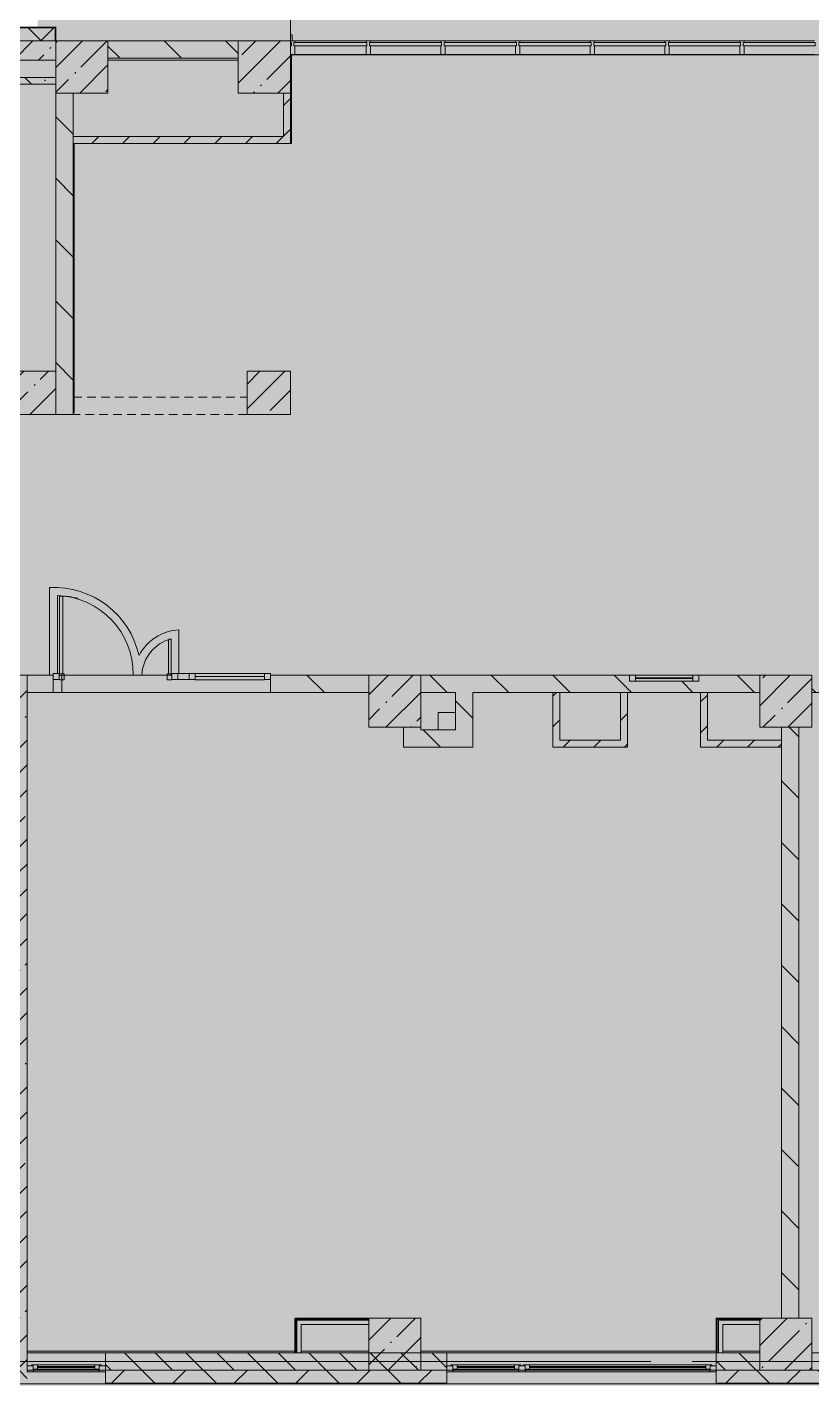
# Model space of a CAD drawing. Header units: millimetres. Extents: x -3238 to 193830, y -8553 to 29000.
# Drawn here: x 62687 to 71717, y -280 to 15358 of the extents above; entities that cross this region are included whole.
import ezdxf

# ---------------------------------------------------------------- set-up
doc = ezdxf.new("R2010")
doc.units = ezdxf.units.MM
doc.linetypes.add('200_ШТРИХ__ш1_п0_6_', pattern=[160, 100, -60])
doc.linetypes.add('Осевая', pattern=[3175, 635, -476.25, 1587.5, -476.25])
doc.layers.add('A-DETL-GENF-5', color=7, linetype='Continuous', lineweight=9, true_color=0xc0c0c0, transparency=0.4)
for name, color, linetype, lineweight, true_color in [('A-DETL-GENF-8', 7, 'Continuous', 5, 0xb7b7b7), ('A-DOOR-3', 7, 'Continuous', 5, 0xe2e2e2), ('A-DOOR-4', 7, 'Continuous', 5, 0xb7b7b7), ('A-FLOR-2', 7, 'Continuous', 5, 0xb7b7b7), ('A-GLAZ-3', 7, 'Continuous', 5, 0x737373), ('A-GLAZ-CURT-2', 7, 'Continuous', 5, 0x737373), ('A-GLAZ-CWMG-2', 7, 'Continuous', 5, 0x737373), ('A-WALL-4', 7, 'Continuous', 9, 0x737373), ('A-WALL-5', 7, 'Continuous', 5, 0x737373), ('I-WALL-5', 7, 'Continuous', 9, 0xe7e7e7), ('I-WALL-7', 7, 'Continuous', 5, 0x737373), ('I-WALL-8', 7, 'Continuous', 5, 0x787878), ('S-COLS-2', 7, 'Continuous', 5, 0x737373)]:
    doc.layers.add(name, color=color, linetype=linetype, lineweight=lineweight, true_color=true_color)
for name, color, linetype, lineweight in [('A-DETL-MBND-1', 7, '200_ШТРИХ__ш1_п0_6_', 9), ('A-GLAZ-CURT-3', 7, 'Continuous', 5), ('A-WALL-3', 7, 'Continuous', 5), ('I-WALL-6', 7, 'Continuous', 5), ('S-COLS-3', 7, 'Continuous', 5), ('Оси', 7, 'Continuous', 9), ('Оси-2', 7, 'Осевая', 9)]:
    doc.layers.add(name, color=color, linetype=linetype, lineweight=lineweight)
pattern_1 = [(135, (58957.15, 0), (-353.553, -353.553), [])]
pattern_2 = [(45, (58957.15, 0), (-353.5534, 353.5534), []), (135, (58957.15, 0), (-353.5534, -353.5534), [])]
pattern_3 = [(45, (58957.15, 0), (-285.123, 285.123), []), (45, (59242.27, 0), (-285.123, 285.123), [504.031, -100.806, 16.764, -84.042])]
pattern_4 = [(45, (58957.15, 0), (-176.7767, 176.7767), [])]
pattern_5 = [(45, (58957.15, 0), (-530.33, 530.33), []), (135, (58957.15, 0), (-530.33, -530.33), [])]

# ---------------------------------------------------------------- blocks, each defined once
blk = doc.blocks.new('120_Окно_СКБ_2Ст - 120_Окно_СКБ_2Ст 3100х2500 _мал_створка слева_ 2-22446355-2_3_1_птичка')
at = {"layer": 'A-GLAZ-3'}
for p, q in [((-1550, -127), (-1550, -57)), ((-1550, -57), (-1480, -57)), ((1550, -57), (-1550, -57)), ((-1480, -127), (-1550, -127)), ((-1550, -127), (-1500, -127)), ((-1480, -127), (-1500, -127)), ((-1500, -127), (-1500, -137)), ((-1500, -137), (670, -137)), ((670, -137), (-1500, -137)), ((-1480, -57), (-1480, -127)), ((650, -87), (-1480, -87)), ((-1480, -87), (-1480, -127)), ((-1430, -137), (-1430, -87)), ((-1430, -107), (600, -107)), ((600, -117), (-1430, -117)), ((600, -137), (600, -87)), ((650, -127), (650, -57)), ((650, -57), (720, -57)), ((650, -127), (650, -87)), ((720, -127), (650, -127)), ((670, -127), (650, -127)), ((670, -127), (700, -127)), ((670, -137), (670, -127)), ((720, -127), (700, -127)), ((700, -127), (700, -137)), ((700, -137), (1500, -137)), ((1500, -137), (700, -137)), ((720, -57), (720, -127)), ((1480, -87), (720, -87)), ((720, -87), (720, -127)), ((770, -137), (770, -87)), ((770, -107), (1430, -107)), ((1430, -117), (770, -117)), ((1430, -137), (1430, -87)), ((1480, -127), (1480, -57)), ((1480, -57), (1550, -57)), ((1480, -127), (1480, -87)), ((1550, -127), (1480, -127)), ((1500, -127), (1480, -127)), ((1500, -127), (1550, -127)), ((1500, -137), (1500, -127)), ((1550, -57), (1550, -127))]:
    blk.add_line(p, q, dxfattribs=at)
blk = doc.blocks.new('120_Окно_СКБ_1Ст - 120_Окно_СКБ_1Ст 900х2500_h_-V168-2_3_1_птичка')
at = {"layer": 'A-GLAZ-3'}
for p, q in [((-450, -127), (-450, -57)), ((-450, -57), (-380, -57)), ((450, -57), (-450, -57)), ((-380, -127), (-450, -127)), ((-450, -127), (-400, -127)), ((-380, -127), (-400, -127)), ((-400, -127), (-400, -137)), ((-400, -137), (400, -137)), ((400, -137), (-400, -137)), ((-380, -57), (-380, -127)), ((380, -87), (-380, -87)), ((-380, -87), (-380, -127)), ((-330, -137), (-330, -87)), ((-330, -107), (330, -107)), ((330, -117), (-330, -117)), ((330, -137), (330, -87)), ((380, -127), (380, -57)), ((380, -57), (450, -57)), ((380, -127), (380, -87)), ((450, -127), (380, -127)), ((400, -127), (380, -127)), ((400, -127), (450, -127)), ((400, -137), (400, -127)), ((450, -57), (450, -127))]:
    blk.add_line(p, q, dxfattribs=at)
blk = doc.blocks.new('BSC_Колонна _Прямоугольная - 600х600-V234-2_3_1_птичка')
at = {"layer": 'S-COLS-3'}
h = blk.add_hatch(dxfattribs=at)
h.set_pattern_fill('FP_237', color=256, style=0, pattern_type=2)
h.set_pattern_definition([(45, (-7960, -7600), (-285.123, 285.123), []), (45, (-7674.88, -7600), (-285.123, 285.123), [504.031, -100.806, 16.764, -84.042])])
h.paths.add_polyline_path([(-300, -300), (300, -300), (300, 300), (-300, 300), (-300, -182)])
at = {"layer": 'S-COLS-2'}
for p, q in [((300, 300), (-300, 300)), ((-300, 300), (-300, -300)), ((300, -300), (300, 300)), ((-300, -300), (300, -300))]:
    blk.add_line(p, q, dxfattribs=at)
blk = doc.blocks.new('BSC_Колонна _Прямоугольная - 500х500-22206884-2_3_1_птичка')
at = {"layer": 'S-COLS-3'}
h = blk.add_hatch(dxfattribs=at)
h.set_pattern_fill('FP_238', color=256, style=0, pattern_type=2)
h.set_pattern_definition([(45, (-6510, -11150), (-285.123, 285.123), []), (45, (-6224.88, -11150), (-285.123, 285.123), [504.031, -100.806, 16.764, -84.042])])
h.paths.add_polyline_path([(-250, -250), (250, -250), (250, 250), (-250, 250)])
at = {"layer": 'S-COLS-2'}
for p, q in [((250, 250), (-250, 250)), ((-250, 250), (-250, -250)), ((250, -250), (250, 250)), ((-250, -250), (250, -250))]:
    blk.add_line(p, q, dxfattribs=at)
blk = doc.blocks.new('BSC_Колонна _Прямоугольная - 500х500-V235-2_3_1_птичка')
at = {"layer": 'S-COLS-3'}
h = blk.add_hatch(dxfattribs=at)
h.set_pattern_fill('FP_239', color=256, style=0, pattern_type=2)
h.set_pattern_definition([(45, (-3810, -11150), (-285.123, 285.123), []), (45, (-3524.88, -11150), (-285.123, 285.123), [504.031, -100.806, 16.764, -84.042])])
h.paths.add_polyline_path([(-250, -250), (250, -250), (250, 250), (-250, 250)])
at = {"layer": 'S-COLS-2'}
for p, q in [((250, 250), (-250, 250)), ((-250, 250), (-250, -250)), ((250, -250), (250, 250)), ((-250, -250), (250, -250))]:
    blk.add_line(p, q, dxfattribs=at)
blk = doc.blocks.new('BSC_Колонна _Прямоугольная - 600х600-20441433-2_3_1_птичка')
at = {"layer": 'S-COLS-3'}
h = blk.add_hatch(dxfattribs=at)
h.set_pattern_fill('FP_245', color=256, style=0, pattern_type=2)
h.set_pattern_definition([(45, (-12460, -7600), (-285.123, 285.123), []), (45, (-12174.88, -7600), (-285.123, 285.123), [504.031, -100.806, 16.764, -84.042])])
h.paths.add_polyline_path([(-300, -300), (300, -300), (300, 300), (-300, 300)])
at = {"layer": 'S-COLS-2'}
for p, q in [((300, 300), (-300, 300)), ((-300, 300), (-300, -300)), ((300, -300), (300, 300)), ((-300, -300), (300, -300))]:
    blk.add_line(p, q, dxfattribs=at)
blk = doc.blocks.new('Системная панель - Стекло - 40мм-23997895-2_3_1_птичка')
at = {"layer": 'A-GLAZ-CURT-2'}
for p, q in [((420, 0), (-420, 0)), ((-420, 0), (-420, -40)), ((420, -40), (420, 0)), ((-420, -40), (420, -40))]:
    blk.add_line(p, q, dxfattribs=at)
blk = doc.blocks.new('Прямоугольный импост - Импост структурный с накладкой - 160мм-23771928-2_3_1_птичка')
at = {"layer": 'A-GLAZ-CWMG-2'}
for p, q in [((7630, 15200), (6810, 15200)), ((7630, 15043), (6810, 15043))]:
    blk.add_line(p, q, dxfattribs=at)
blk = doc.blocks.new('Прямоугольный импост - Импост структурный с накладкой - 160мм-23997897-2_3_1_птичка')
at = {"layer": 'A-GLAZ-CWMG-2'}
for p, q in [((0, 140), (-50, 140)), ((-50, 140), (-50, 40)), ((-50, 40), (-40, 40)), ((-40, 0), (-50, 0)), ((-50, 0), (-50, -17)), ((-40, 40), (-40, 0)), ((-10, 0), (-10, 40)), ((-10, 40), (0, 40)), ((0, 0), (-10, 0)), ((0, 40), (0, 140)), ((0, -17), (0, 0)), ((-50, -17), (0, -17))]:
    blk.add_line(p, q, dxfattribs=at)
blk = doc.blocks.new('Системная панель - Стекло - 40мм-23997899-2_3_1_птичка')
at = {"layer": 'A-GLAZ-CURT-2'}
for p, q in [((415, 0), (-415, 0)), ((-415, 0), (-415, -40)), ((415, -40), (415, 0)), ((-415, -40), (415, -40))]:
    blk.add_line(p, q, dxfattribs=at)
blk = doc.blocks.new('Прямоугольный импост - Импост структурный с накладкой - 160мм-23771909-2_3_1_птичка')
at = {"layer": 'A-GLAZ-CWMG-2'}
for p, q in [((11930, 15200), (11120, 15200)), ((11930, 15043), (11120, 15043))]:
    blk.add_line(p, q, dxfattribs=at)
blk = doc.blocks.new('Прямоугольный импост - Импост структурный с накладкой - 160мм-23997894-2_3_1_птичка')
at = {"layer": 'A-GLAZ-CWMG-2'}
for p, q in [((-25, 40), (-25, 140)), ((-25, 140), (25, 140)), ((-15, 40), (-25, 40)), ((-25, -17), (-25, 0)), ((-25, 0), (-15, 0)), ((-15, 0), (-15, 40)), ((15, 40), (15, 0)), ((25, 40), (15, 40)), ((15, 0), (25, 0)), ((25, 140), (25, 40)), ((25, 0), (25, -17)), ((25, -17), (-25, -17))]:
    blk.add_line(p, q, dxfattribs=at)
blk = doc.blocks.new('Системная панель - Стекло - 40мм-V250-2_3_1_птичка')
at = {"layer": 'A-GLAZ-CURT-2'}
for p, q in [((415, 0), (-415, 0)), ((-415, 0), (-415, -40)), ((415, -40), (415, 0)), ((-415, -40), (415, -40))]:
    blk.add_line(p, q, dxfattribs=at)
blk = doc.blocks.new('Системная панель - Стекло - 40мм-V251-2_3_1_птичка')
at = {"layer": 'A-GLAZ-CURT-2'}
for p, q in [((415, 0), (-415, 0)), ((-415, 0), (-415, -40)), ((415, -40), (415, 0)), ((-415, -40), (415, -40))]:
    blk.add_line(p, q, dxfattribs=at)
blk = doc.blocks.new('Системная панель - Стекло - 40мм-V252-2_3_1_птичка')
at = {"layer": 'A-GLAZ-CURT-3'}
h = blk.add_hatch(dxfattribs=at)
h.set_pattern_fill('FP_253', color=256, style=0, pattern_type=2)
h.set_pattern_definition([(45, (-8585, -14683), (-1414.21, 1414.21), [1000, -3000]), (45, (-9585, -15183), (-1414.21, 1414.21), [3000, -1000]), (45, (-7585, -15683), (-1414.21, 1414.21), [1000, -3000])])
h.paths.add_polyline_path([(415, -40), (415, 0), (-415, 0), (-415, -40), (256, -40)])
at = {"layer": 'A-GLAZ-CURT-2'}
for p, q in [((415, 0), (-415, 0)), ((-415, 0), (-415, -40)), ((415, -40), (415, 0)), ((-415, -40), (415, -40))]:
    blk.add_line(p, q, dxfattribs=at)
blk = doc.blocks.new('Системная панель - Стекло - 40мм-V253-2_3_1_птичка')
at = {"layer": 'A-GLAZ-CURT-2'}
for p, q in [((415, 0), (-415, 0)), ((-415, 0), (-415, -40)), ((415, -40), (415, 0)), ((-415, -40), (415, -40))]:
    blk.add_line(p, q, dxfattribs=at)
blk = doc.blocks.new('Системная панель - Стекло - 40мм-V254-2_3_1_птичка')
at = {"layer": 'A-GLAZ-CURT-2'}
for p, q in [((415, 0), (-415, 0)), ((-415, 0), (-415, -40)), ((415, -40), (415, 0)), ((-415, -40), (415, -40))]:
    blk.add_line(p, q, dxfattribs=at)
blk = doc.blocks.new('120_Окно_СКБ_1Ст - 120_Окно_СКБ_1Ст 400х800 EI30-24230873-2_3_1_птичка')
at = {"layer": 'A-GLAZ-3'}
for p, q in [((-400, 30), (-400, 100)), ((-400, 100), (-330, 100)), ((400, 100), (-400, 100)), ((-330, 30), (-400, 30)), ((-400, 30), (400, 30)), ((-330, 100), (-330, 30)), ((330, 70), (-330, 70)), ((330, 60), (-330, 60)), ((330, 30), (330, 100)), ((330, 100), (400, 100)), ((400, 30), (330, 30)), ((400, 100), (400, 30))]:
    blk.add_line(p, q, dxfattribs=at)
blk = doc.blocks.new('Прямоугольный импост - 50 x 70 мм-31700031-2_3_1_птичка')
at = {"layer": 'A-GLAZ-CWMG-2'}
for p, q in [((-70, 35), (0, 35)), ((-70, -35), (-70, 35)), ((0, 35), (0, -35)), ((0, -35), (-70, -35))]:
    blk.add_line(p, q, dxfattribs=at)
blk = doc.blocks.new('Дверь_Витражная_остекление_ - ДВН_ДАО_Главный вход_1200 в свету-31742133-2_3_1_птичка')
at = {"layer": 'A-DOOR-3'}
for points in [[(-607, 30), (-607, 925), (-647, 922), (-647, 30)], [(640, 30), (640, 430), (633, 430), (607, 421), (607, 30)]]:
    blk.add_hatch(color=256, dxfattribs=at).paths.add_polyline_path(points)
at = {"layer": 'A-DETL-GENF-8'}
for p, q in [((-607, 925), (-647, 925)), ((-647, 925), (-647, 35)), ((-607, 30), (-607, 925)), ((607, 421), (607, 30)), ((640, 430), (633, 430)), ((-647, 30), (-607, 30)), ((-592, 30), (-647, 30)), ((-592, -40), (-592, 30)), ((592, -40), (592, 30)), ((592, 30), (640, 30)), ((607, 30), (640, 30)), ((-647, -40), (-592, -40)), ((647, -40), (592, -40))]:
    blk.add_line(p, q, dxfattribs=at)
at = {"layer": 'A-DOOR-4'}
blk.add_line((-647, 925), (-647, 35), dxfattribs=at)
for centre, radius, start, end in [((-647, 30), 895, 76.1866, 90), ((647, 30), 400, 91.06, 94.8979)]:
    blk.add_arc(centre, radius, start, end, dxfattribs=at)
blk = doc.blocks.new('Системная панель - Стемалит - 40мм-32257327-2_3_1_птичка')
at = {"layer": 'A-GLAZ-CURT-2'}
for p, q in [((65, 35), (-65, 35)), ((-65, 35), (-65, -35)), ((65, -35), (65, 35)), ((-65, -35), (65, -35))]:
    blk.add_line(p, q, dxfattribs=at)
blk = doc.blocks.new('Прямоугольный импост - 50 x 70 мм-31687886-2_3_1_птичка')
at = {"layer": 'A-GLAZ-CWMG-2'}
for p, q in [((-35, 35), (35, 35)), ((-35, -35), (-35, 35)), ((35, 35), (35, -35)), ((35, -35), (-35, -35))]:
    blk.add_line(p, q, dxfattribs=at)
blk = doc.blocks.new('Прямоугольный импост - 50 x 70 мм-31701779-2_3_1_птичка')
at = {"layer": 'A-GLAZ-CWMG-2'}
for p, q in [((0, 35), (-70, 35)), ((-70, 35), (-70, -35)), ((0, -35), (0, 35)), ((-70, -35), (0, -35))]:
    blk.add_line(p, q, dxfattribs=at)
blk = doc.blocks.new('Системная панель - Стекло - 40мм-32257331-2_3_1_птичка')
at = {"layer": 'A-GLAZ-CURT-2'}
for p, q in [((397.5, 0), (-397.5, 0)), ((-397.5, 0), (-397.5, -40)), ((397.5, -40), (397.5, 0)), ((-397.5, -40), (397.5, -40))]:
    blk.add_line(p, q, dxfattribs=at)
blk = doc.blocks.new('Прямоугольный импост - 50 x 70 мм-31702100-2_3_1_птичка')
at = {"layer": 'A-GLAZ-CWMG-2'}
for p, q in [((-35, 35), (35, 35)), ((-35, -35), (-35, 35)), ((35, 35), (35, -35)), ((35, -35), (-35, -35))]:
    blk.add_line(p, q, dxfattribs=at)
blk = doc.blocks.new('Прямоугольный импост - 50 x 70 мм-31720914-2_3_1_птичка')
at = {"layer": 'A-GLAZ-CWMG-2'}
blk.add_line((6460, 7920), (5665, 7920), dxfattribs=at)

msp = doc.modelspace()

# ---------------------------------------------------------------- hatches: boundary and pattern name
at = {"layer": 'A-DETL-GENF-5'}
msp.add_hatch(color=256, dxfattribs=at).paths.add_polyline_path([(94364, -280), (97717.2, -280), (97717.2, 23777.7), (92817.2, 23777.7), (92817.2, 27350), (62809.2, 27350), (62809.2, 15358), (58689.2, 15358), (58689.2, -280), (92282, -280)])
at = {"layer": 'A-WALL-3'}
h = msp.add_hatch(dxfattribs=at)
h.set_pattern_fill('FP_151', color=256, style=0, pattern_type=2)
h.set_pattern_definition(pattern_2)
h.paths.add_polyline_path([(62093.5, 15200), (63009.2, 15200), (63009.2, 15350), (58847.2, 15350), (58847.2, 15200), (61052.6, 15200)])
h = msp.add_hatch(dxfattribs=at)
h.set_pattern_fill('FP_161', color=256, style=0, pattern_type=2)
h.set_pattern_definition([(135, (58957.15, 0), (-176.7767, -176.7767), [])])
h.paths.add_polyline_path([(70617.2, -100), (71117.2, -100), (71117.2, 100), (70617.2, 100)])
h.paths.add_polyline_path([(63655, -100), (67517.2, -100), (67517.2, 100), (63587.2, 100), (63587.2, -100)])
h = msp.add_hatch(dxfattribs=at)
h.set_pattern_fill('FP_151', color=256, style=0, pattern_type=2)
h.set_pattern_definition(pattern_2)
h.paths.add_polyline_path([(97717.2, -250), (97717.2, -100), (96947.2, -100), (96947.2, -250), (97711, -250)])
h.paths.add_polyline_path([(89159.1, -250), (89867.2, -250), (89867.2, -100), (88166.9, -100), (88166.9, -250)])
h.paths.add_polyline_path([(91967.2, -250), (92827.2, -250), (92827.2, -100), (91967.2, -100)])
h.paths.add_polyline_path([(93727.2, -250), (94847.2, -250), (94847.2, -100), (93727.2, -100)])
h.paths.add_polyline_path([(80567.2, -250), (81667.2, -250), (81667.2, -100), (80567.2, -100)])
h.paths.add_polyline_path([(77708.3, -250), (77767.2, -250), (77767.2, -100), (77117.2, -100), (77117.2, -250), (77187.8, -250)])
h.paths.add_polyline_path([(83767.2, -250), (85366.9, -250), (85366.9, -100), (83767.2, -100)])
h.paths.add_polyline_path([(75626.3, -250), (76217.2, -250), (76217.2, -100), (75067.2, -100), (75067.2, -250), (75105.8, -250)])
h.paths.add_polyline_path([(62687.2, -250), (62687.2, -100), (58697.2, -100), (58697.2, -250), (62614, -250)])
h.paths.add_polyline_path([(71967.2, -250), (71967.2, -100), (70617.2, -100), (70617.2, -250), (71462.4, -250)])
h.paths.add_polyline_path([(67298.4, -250), (67517.2, -250), (67517.2, -100), (63587.2, -100), (63587.2, -250), (66257.5, -250)])
at = {"layer": 'I-WALL-5'}
for points in [[(66617.2, 425), (66617.2, 475), (65792.2, 475), (65792.2, 425), (66257.5, 425)], [(71117.2, 425), (71117.2, 475), (70642.2, 475), (70642.2, 425), (70692.2, 425)], [(65842.2, 100), (65842.2, 425), (65792.2, 425), (65792.2, 100)], [(70692.2, 100), (70692.2, 425), (70642.2, 425), (70642.2, 100)]]:
    msp.add_hatch(color=256, dxfattribs=at).paths.add_polyline_path(points)
at = {"layer": 'I-WALL-6'}
h = msp.add_hatch(dxfattribs=at)
h.set_pattern_fill('FP_159', color=256, style=0, pattern_type=2)
h.set_pattern_definition(pattern_3)
h.paths.add_polyline_path([(62709.6, 14980), (63017.2, 14980), (63017.2, 15200), (59347.2, 15200), (59347.2, 14980), (62167.2, 14980)])
h = msp.add_hatch(dxfattribs=at)
h.set_pattern_fill('FP_162', color=256, style=0, pattern_type=2)
h.set_pattern_definition(pattern_1)
h.paths.add_polyline_path([(65117.2, 15000), (65117.2, 15200), (63617.2, 15200), (63617.2, 15000), (64175.5, 15000)])
h = msp.add_hatch(dxfattribs=at)
h.set_pattern_fill('FP_162', color=256, style=0, pattern_type=2)
h.set_pattern_definition(pattern_1)
h.paths.add_polyline_path([(63134.5, 10900), (63217.2, 10900), (63217.2, 14600), (63017.2, 14600), (63017.2, 10900)])
h = msp.add_hatch(dxfattribs=at)
h.set_pattern_fill('FP_163', color=256, style=0, pattern_type=2)
h.set_pattern_definition(pattern_4)
h.paths.add_polyline_path([(65717.2, 14100), (65717.2, 14600), (65637.2, 14600), (65637.2, 14100)])
h = msp.add_hatch(dxfattribs=at)
h.set_pattern_fill('FP_163', color=256, style=0, pattern_type=2)
h.set_pattern_definition(pattern_4)
h.paths.add_polyline_path([(63217.2, 14020), (65717.2, 14020), (65717.2, 14100), (63217.2, 14100)])
h = msp.add_hatch(dxfattribs=at)
h.set_pattern_fill('FP_159', color=256, style=0, pattern_type=2)
h.set_pattern_definition(pattern_3)
h.paths.add_polyline_path([(62467.2, -100), (62687.2, -100), (62687.2, 7900), (62467.2, 7900), (62467.2, 120)])
h = msp.add_hatch(dxfattribs=at)
h.set_pattern_fill('FP_162', color=256, style=0, pattern_type=2)
h.set_pattern_definition(pattern_1)
h.paths.add_polyline_path([(75617.2, 7700), (75617.2, 7900), (73957.1, 7900), (73957.1, 7700), (75117.2, 7700)])
h.paths.add_polyline_path([(69597.2, 7700), (71117.2, 7700), (71117.2, 7900), (70417.2, 7900), (70417.2, 7830), (69617.2, 7830), (69617.2, 7900), (67217.2, 7900), (67217.2, 7700), (69517.2, 7700)])
h.paths.add_polyline_path([(65487.2, 7700), (66617.2, 7700), (66617.2, 7900), (65487.2, 7900)])
h.paths.add_polyline_path([(72517.1, 7700), (72517.1, 7900), (71717.2, 7900), (71717.2, 7700), (72503.4, 7700)])
h.paths.add_polyline_path([(62987.2, 7700), (62987.2, 7900), (62687.2, 7900), (62687.2, 7700)])
h = msp.add_hatch(dxfattribs=at)
h.set_pattern_fill('FP_162', color=256, style=0, pattern_type=2)
h.set_pattern_definition(pattern_1)
h.paths.add_polyline_path([(67817.2, 7070), (67817.2, 7700), (67617.2, 7700), (67617.2, 7070)])
h = msp.add_hatch(dxfattribs=at)
h.set_pattern_fill('FP_163', color=256, style=0, pattern_type=2)
h.set_pattern_definition(pattern_4)
h.paths.add_polyline_path([(68817.2, 7070), (68817.2, 7700), (68737.2, 7700), (68737.2, 7070)])
h = msp.add_hatch(dxfattribs=at)
h.set_pattern_fill('FP_163', color=256, style=0, pattern_type=2)
h.set_pattern_definition(pattern_4)
h.paths.add_polyline_path([(69597.2, 7150), (69597.2, 7700), (69517.2, 7700), (69517.2, 7150)])
h = msp.add_hatch(dxfattribs=at)
h.set_pattern_fill('FP_163', color=256, style=0, pattern_type=2)
h.set_pattern_definition(pattern_4)
h.paths.add_polyline_path([(70517.2, 7070), (70517.2, 7700), (70437.2, 7700), (70437.2, 7070)])
h = msp.add_hatch(dxfattribs=at)
h.set_pattern_fill('FP_162', color=256, style=0, pattern_type=2)
h.set_pattern_definition(pattern_1)
h.paths.add_polyline_path([(67217.2, 7070), (67217.2, 7300), (67017.2, 7300), (67017.2, 7070)])
h = msp.add_hatch(dxfattribs=at)
h.set_pattern_fill('FP_162', color=256, style=0, pattern_type=2)
h.set_pattern_definition(pattern_1)
h.paths.add_polyline_path([(67217.2, 7070), (67617.2, 7070), (67617.2, 7270), (67217.2, 7270)])
h = msp.add_hatch(dxfattribs=at)
h.set_pattern_fill('FP_162', color=256, style=0, pattern_type=2)
h.set_pattern_definition(pattern_1)
h.paths.add_polyline_path([(71367.2, 500), (71567.2, 500), (71567.2, 7300), (71367.2, 7300), (71367.2, 909.3)])
h = msp.add_hatch(dxfattribs=at)
h.set_pattern_fill('FP_163', color=256, style=0, pattern_type=2)
h.set_pattern_definition(pattern_4)
h.paths.add_polyline_path([(68817.2, 7070), (69597.2, 7070), (69597.2, 7150), (68817.2, 7150)])
h = msp.add_hatch(dxfattribs=at)
h.set_pattern_fill('FP_163', color=256, style=0, pattern_type=2)
h.set_pattern_definition(pattern_4)
h.paths.add_polyline_path([(71367.2, 7070), (71367.2, 7150), (70517.2, 7150), (70517.2, 7070)])
h = msp.add_hatch(dxfattribs=at)
h.set_pattern_fill('FP_255', color=256, style=0, pattern_type=2)
h.set_pattern_definition(pattern_5)
h.paths.add_polyline_path([(66617.2, 487.5), (66617.2, 500), (65767.2, 500), (65767.2, 487.5), (66257.5, 487.5)])
h = msp.add_hatch(dxfattribs=at)
h.set_pattern_fill('FP_255', color=256, style=0, pattern_type=2)
h.set_pattern_definition(pattern_5)
h.paths.add_polyline_path([(65779.7, 100), (65779.7, 487.5), (65767.2, 487.5), (65767.2, 100)])
h = msp.add_hatch(dxfattribs=at)
h.set_pattern_fill('FP_255', color=256, style=0, pattern_type=2)
h.set_pattern_definition(pattern_5)
h.paths.add_polyline_path([(65779.7, 475), (66617.2, 475), (66617.2, 487.5), (65779.7, 487.5)])
h = msp.add_hatch(dxfattribs=at)
h.set_pattern_fill('FP_255', color=256, style=0, pattern_type=2)
h.set_pattern_definition(pattern_5)
h.paths.add_polyline_path([(65779.7, 100), (65792.2, 100), (65792.2, 475), (65779.7, 475), (65779.7, 317.6)])
h = msp.add_hatch(dxfattribs=at)
h.set_pattern_fill('FP_255', color=256, style=0, pattern_type=2)
h.set_pattern_definition(pattern_5)
h.paths.add_polyline_path([(71117.2, 487.5), (71117.2, 500), (70617.2, 500), (70617.2, 487.5), (70629.7, 487.5)])
h = msp.add_hatch(dxfattribs=at)
h.set_pattern_fill('FP_255', color=256, style=0, pattern_type=2)
h.set_pattern_definition(pattern_5)
h.paths.add_polyline_path([(71117.2, 475), (71117.2, 487.5), (70629.7, 487.5), (70629.7, 475), (70642.2, 475)])
at = {"layer": 'I-WALL-8'}
h = msp.add_hatch(dxfattribs=at)
h.set_pattern_fill('FP_170', color=256, style=0, pattern_type=2)
h.set_pattern_definition([(135, (58957.15, 0), (-377.17, -377.17), [533.4, -88.9, 17.78, -88.9]), (135, (58957.15, 376.94), (-377.17, -377.17), []), (50, (58957.15, 0), (637.645, -55.787), [66.675, -733.425]), (355, (58957.15, 0), (-123.35, 668.7), [53.34, -586.74]), (100.451, (59010.3, -4.65), (514.3, 612.908), [56.665, -623.315]), (46.184, (58957.15, 177.8), (948.776, -147.15), [100.01, -1100.137]), (96.636, (59036.2, 165.5), (830.91, 865.997), [85, -934.973]), (351.184, (58957.2, 177.8), (830.92, 865.99), [80.01, -880.11]), (21, (59046.05, 133.35), (530.65, -357.928), [66.675, -733.425]), (326, (59046.05, 133.35), (216.308, 644.658), [53.34, -586.74]), (71.451, (59090.3, 103.5), (746.96, 286.724), [56.665, -623.315]), (37.5, (58957.15, 0), (10.8105, 295.9426), [16.764, -562.864, 16.764, -578.866, -588.962]), (37.5, (58957.15, 0), (10.8105, 295.9426), [-1175.258, 16.764, -572.198]), (7.5, (58957.15, 0), (233.869, 350.632), [16.764, -322.834, 16.764, -549.529, -224.472]), (7.5, (58957.15, 0), (233.869, 350.632), [-905.891, 16.764, -207.708]), (327.5, (58758.9, 0), (474.568, -20.0513), [16.764, -205.486, 16.764, -676.656, -920.115]), (327.5, (58758.9, 0), (474.568, -20.0513), [-915.67, 16.764, -903.351]), (317.5, (58670, 0), (518.452, 88.993), [16.764, -272.161, 16.764, -443.738, -653.415]), (317.5, (58670, 0), (518.452, 88.993), [-749.427, 16.764, -636.65])])
h.paths.add_polyline_path([(62809.2, 14700.7), (63017.2, 14700.7), (63017.2, 14780.7), (62167.2, 14780.7), (62167.2, 14700.7), (62636, 14700.7)])
at = {"layer": 'S-COLS-3'}
h = msp.add_hatch(dxfattribs=at)
h.set_pattern_fill('FP_159', color=256, style=0, pattern_type=2)
h.set_pattern_definition(pattern_3)
h.paths.add_polyline_path([(63617.2, 14600), (63617.2, 15200), (63017.2, 15200), (63017.2, 14600), (63217.2, 14600)])
h = msp.add_hatch(dxfattribs=at)
h.set_pattern_fill('FP_159', color=256, style=0, pattern_type=2)
h.set_pattern_definition(pattern_3)
h.paths.add_polyline_path([(65717.2, 14600), (65717.2, 15200), (65117.2, 15200), (65117.2, 14600), (65216.5, 14600)])
h = msp.add_hatch(dxfattribs=at)
h.set_pattern_fill('FP_159', color=256, style=0, pattern_type=2)
h.set_pattern_definition(pattern_3)
h.paths.add_polyline_path([(67217.2, -100), (67217.2, 500), (66617.2, 500), (66617.2, -100)])
h = msp.add_hatch(dxfattribs=at)
h.set_pattern_fill('FP_159', color=256, style=0, pattern_type=2)
h.set_pattern_definition(pattern_3)
h.paths.add_polyline_path([(71117.2, -100), (71717.2, -100), (71717.2, 500), (71117.2, 500), (71117.2, 317.6)])

# ---------------------------------------------------------------- linework, layer by layer
at = {"layer": 'A-DETL-MBND-1'}
for p, q in [((65717.2, 15270), (65737.2, 15270)), ((65737.2, 15200), (65737.2, 15270)), ((63217.2, 11100), (65217.2, 11100)), ((65217.2, 10900), (63217.2, 10900))]:
    msp.add_line(p, q, dxfattribs=at)
at = {"layer": 'A-FLOR-2'}
for p, q in [((65717.2, 15200), (65717.2, 20770)), ((72667.2, 15040), (65727.2, 15040)), ((65727.2, 15040), (65727.2, 14020)), ((65117.2, 14980), (63617.2, 14980)), ((63227.2, 14020), (63227.2, 10920)), ((65727.2, 14020), (65717.2, 14020)), ((63227.2, 10920), (63217.2, 10920)), ((62945.2, 8907.6), (62945.2, 7900)), ((63035.2, 7920), (63035.2, 8818.2)), ((64344.2, 8317.2), (64344.2, 7903)), ((64434.2, 7920), (64434.2, 8421.4)), ((63057.2, 7900), (64005.7, 7900)), ((63087.2, 7900), (63087.2, 7700)), ((64344.2, 7903), (64352.2, 7903)), ((67417.2, 7470), (67617.2, 7470)), ((67417.2, 7270), (67417.2, 7470))]:
    msp.add_line(p, q, dxfattribs=at)
for centre, radius, start, end in [((62997.8, 7909), 1000, 12.44956, 93.01125), ((62997.8, 7909), 910, 359.43333, 87.64026), ((64459.2, 7878), 544, 92.63401, 153.04618), ((64459.2, 7878), 454, 104.67311, 177.22246)]:
    msp.add_arc(centre, radius, start, end, dxfattribs=at)
at = {"layer": 'A-WALL-4'}
for p, q in [((63012.2, 15353), (58694.2, 15353)), ((63009.2, 15350), (58697.2, 15350)), ((63009.2, 15200), (63009.2, 15350)), ((63012.2, 15200), (63012.2, 15353)), ((63217.2, 14100), (63217.2, 14020)), ((62687.2, 7900), (62687.2, 7700)), ((69597.2, 7700), (69517.2, 7700)), ((71367.2, 7070), (71367.2, 7150)), ((65779.7, 487.5), (66617.2, 487.5)), ((65779.7, 100), (65779.7, 487.5)), ((65792.2, 475), (66617.2, 475)), ((65792.2, 100), (65792.2, 475)), ((70629.7, 487.5), (71117.2, 487.5)), ((70629.7, 100), (70629.7, 487.5)), ((70642.2, 475), (71117.2, 475)), ((70642.2, 100), (70642.2, 475)), ((63587.2, -100), (67517.2, -100)), ((70617.2, -100), (71117.2, -100)), ((71717.2, -100), (71967.2, -100)), ((63587.2, -250), (67517.2, -250)), ((63587.2, -253), (67517.2, -253)), ((70617.2, -250), (71967.2, -250)), ((70617.2, -253), (71967.2, -253))]:
    msp.add_line(p, q, dxfattribs=at)
at = {"layer": 'A-WALL-5'}
for p, q in [((63017.2, 15358), (58847.2, 15358)), ((63017.2, 15200), (63017.2, 15358)), ((71117.2, 100), (62687.2, 100)), ((63587.2, 100), (63587.2, -258)), ((67517.2, -258), (67517.2, 100)), ((70617.2, 100), (70617.2, -258)), ((71117.2, -100), (71117.2, 100)), ((71717.2, 100), (71717.2, -100)), ((71717.2, 100), (75617.2, 100)), ((71117.2, -100), (76217.2, -100)), ((58694.9, -258), (77117.2, -258))]:
    msp.add_line(p, q, dxfattribs=at)
at = {"layer": 'I-WALL-7'}
for p, q in [((63017.2, 15200), (59347.2, 15200)), ((63017.2, 14980), (63017.2, 15200)), ((65117.2, 15200), (63617.2, 15200)), ((63617.2, 15200), (63617.2, 15000)), ((65117.2, 15000), (65117.2, 15200)), ((62167.2, 14980), (63017.2, 14980)), ((63617.2, 15000), (65117.2, 15000)), ((62087.2, 14700.7), (63017.2, 14700.7)), ((63017.2, 14780.7), (62167.2, 14780.7)), ((63017.2, 14700.7), (63017.2, 14780.7)), ((63017.2, 14600), (63017.2, 11400)), ((63217.2, 14600), (63017.2, 14600)), ((63217.2, 14100), (63217.2, 14600)), ((65717.2, 14600), (65637.2, 14600)), ((65637.2, 14600), (65637.2, 14100)), ((65717.2, 14020), (65717.2, 14600)), ((65637.2, 14100), (63217.2, 14100)), ((63217.2, 10900), (63217.2, 14020)), ((63217.2, 14020), (65717.2, 14020)), ((63017.2, 10900), (63217.2, 10900)), ((62987.2, 7900), (62297.2, 7900)), ((62987.2, 7700), (62987.2, 7900)), ((64005.7, 7900), (64352.2, 7900)), ((66617.2, 7900), (65487.2, 7900)), ((65487.2, 7900), (65487.2, 7700)), ((69617.2, 7900), (67217.2, 7900)), ((71117.2, 7900), (70417.2, 7900)), ((66617.2, 7700), (62687.2, 7700)), ((62687.2, -100), (62687.2, 7700)), ((67217.2, 7700), (67617.2, 7700)), ((67617.2, 7700), (67617.2, 7270)), ((67817.2, 7700), (69517.2, 7700)), ((67817.2, 7070), (67817.2, 7700)), ((68737.2, 7700), (68737.2, 7070)), ((68817.2, 7150), (68817.2, 7700)), ((69517.2, 7700), (69517.2, 7150)), ((69597.2, 7700), (71117.2, 7700)), ((69597.2, 7070), (69597.2, 7700)), ((70437.2, 7700), (70437.2, 7070)), ((70517.2, 7150), (70517.2, 7700)), ((75037.2, 7700), (71717.2, 7700)), ((67017.2, 7300), (67017.2, 7070)), ((67217.2, 7270), (67217.2, 7300)), ((67617.2, 7270), (67217.2, 7270)), ((71367.2, 7300), (71367.2, 7150)), ((71567.2, 500), (71567.2, 7300)), ((67017.2, 7070), (67817.2, 7070)), ((68737.2, 7070), (69597.2, 7070)), ((69517.2, 7150), (68817.2, 7150)), ((70437.2, 7070), (71367.2, 7070)), ((71367.2, 7150), (70517.2, 7150)), ((71367.2, 7070), (71367.2, 500)), ((66617.2, 500), (65767.2, 500)), ((65767.2, 500), (65767.2, 100)), ((66617.2, 425), (66617.2, 500)), ((71117.2, 500), (70617.2, 500)), ((70617.2, 500), (70617.2, 100)), ((71117.2, 425), (71117.2, 500)), ((71367.2, 500), (71567.2, 500)), ((65842.2, 425), (66617.2, 425)), ((65842.2, 100), (65842.2, 425)), ((70692.2, 425), (71117.2, 425)), ((70692.2, 100), (70692.2, 425)), ((62687.2, 120), (65767.2, 120)), ((65842.2, 120), (66617.2, 120)), ((67217.2, 120), (70617.2, 120)), ((70692.2, 120), (71117.2, 120)), ((62687.2, -100), (63587.2, -100)), ((70617.2, -100), (67517.2, -100))]:
    msp.add_line(p, q, dxfattribs=at)
at = {"layer": 'S-COLS-2'}
for p, q in [((63617.2, 15200), (63017.2, 15200)), ((63017.2, 15200), (63017.2, 14600)), ((63617.2, 15000), (63617.2, 15200)), ((65717.2, 15200), (65117.2, 15200)), ((65117.2, 15200), (65117.2, 14600)), ((65717.2, 14600), (65717.2, 15200)), ((63617.2, 14600), (63617.2, 14996)), ((63017.2, 14600), (63217.2, 14600)), ((63217.2, 14600), (63617.2, 14600)), ((65117.2, 14600), (65717.2, 14600)), ((67217.2, 500), (66617.2, 500)), ((66617.2, 500), (66617.2, -100)), ((67217.2, -100), (67217.2, 500)), ((71717.2, 500), (71117.2, 500)), ((71117.2, 500), (71117.2, -100)), ((71717.2, -100), (71717.2, 500)), ((66617.2, -100), (67217.2, -100)), ((71117.2, -100), (71717.2, -100))]:
    msp.add_line(p, q, dxfattribs=at)
at = {"layer": 'Оси'}
msp.add_line((56729.6, 0), (69229.6, 0), dxfattribs=at)
at = {"layer": 'Оси-2'}
msp.add_line((69229.6, 0), (84947.2, 0), dxfattribs=at)

# ---------------------------------------------------------------- block references
at = {"layer": 'A-DOOR-4'}
msp.add_blockref('Дверь_Витражная_остекление_ - ДВН_ДАО_Главный вход_1200 в свету-31742133-2_3_1_птичка', (63704.7, 7885), dxfattribs=at)
at = {"layer": 'A-GLAZ-3'}
msp.add_blockref('120_Окно_СКБ_1Ст - 120_Окно_СКБ_1Ст 400х800 EI30-24230873-2_3_1_птичка', (70017.2, 7800), dxfattribs=at)
at = {"layer": 'A-GLAZ-3', "rotation": 180}
for name, p in [('120_Окно_СКБ_1Ст - 120_Окно_СКБ_1Ст 900х2500_h_-V168-2_3_1_птичка', (63137.2, -175)), ('120_Окно_СКБ_2Ст - 120_Окно_СКБ_2Ст 3100х2500 _мал_створка слева_ 2-22446355-2_3_1_птичка', (69067.2, -175))]:
    msp.add_blockref(name, p, dxfattribs=at)
at = {"layer": 'A-GLAZ-CURT-2'}
for name, p in [('Системная панель - Стекло - 40мм-23997895-2_3_1_птичка', (66177.2, 15183)), ('Системная панель - Стекло - 40мм-V252-2_3_1_птичка', (67042.2, 15183)), ('Системная панель - Стекло - 40мм-V250-2_3_1_птичка', (67902.2, 15183)), ('Системная панель - Стекло - 40мм-V251-2_3_1_птичка', (68762.2, 15183)), ('Системная панель - Стекло - 40мм-V254-2_3_1_птичка', (69622.2, 15183)), ('Системная панель - Стекло - 40мм-23997899-2_3_1_птичка', (70482.2, 15183)), ('Системная панель - Стекло - 40мм-V253-2_3_1_птичка', (71342.2, 15183)), ('Системная панель - Стемалит - 40мм-32257327-2_3_1_птичка', (64487.2, 7885)), ('Системная панель - Стекло - 40мм-32257331-2_3_1_птичка', (65019.7, 7885))]:
    msp.add_blockref(name, p, dxfattribs=at)
at = {"layer": 'A-GLAZ-CWMG-2', "rotation": 180}
for name, p in [('Прямоугольный импост - Импост структурный с накладкой - 160мм-23997897-2_3_1_птичка', (65717.2, 15183)), ('Прямоугольный импост - 50 x 70 мм-31701779-2_3_1_птичка', (62987.2, 7885))]:
    msp.add_blockref(name, p, dxfattribs=at)
at = {"layer": 'A-GLAZ-CWMG-2'}
for name, p in [('Прямоугольный импост - Импост структурный с накладкой - 160мм-23771928-2_3_1_птичка', (58957.2, 0)), ('Прямоугольный импост - Импост структурный с накладкой - 160мм-23771909-2_3_1_птичка', (55517.2, 0)), ('Прямоугольный импост - Импост структурный с накладкой - 160мм-23771909-2_3_1_птичка', (56377.2, 0)), ('Прямоугольный импост - Импост структурный с накладкой - 160мм-23771909-2_3_1_птичка', (57237.2, 0)), ('Прямоугольный импост - Импост структурный с накладкой - 160мм-23771909-2_3_1_птичка', (58097.2, 0)), ('Прямоугольный импост - Импост структурный с накладкой - 160мм-23771909-2_3_1_птичка', (58957.2, 0)), ('Прямоугольный импост - Импост структурный с накладкой - 160мм-23771909-2_3_1_птичка', (59817.2, 0)), ('Прямоугольный импост - 50 x 70 мм-31720914-2_3_1_птичка', (58957.2, 0))]:
    msp.add_blockref(name, p, dxfattribs=at)
at = {"layer": 'A-GLAZ-CWMG-2', "extrusion": (0, 0, -1), "rotation": 180}
for name, p in [('Прямоугольный импост - Импост структурный с накладкой - 160мм-23997894-2_3_1_птичка', (-66612.2, 15183)), ('Прямоугольный импост - Импост структурный с накладкой - 160мм-23997894-2_3_1_птичка', (-67472.2, 15183)), ('Прямоугольный импост - Импост структурный с накладкой - 160мм-23997894-2_3_1_птичка', (-68332.2, 15183)), ('Прямоугольный импост - Импост структурный с накладкой - 160мм-23997894-2_3_1_птичка', (-69192.2, 15183)), ('Прямоугольный импост - Импост структурный с накладкой - 160мм-23997894-2_3_1_птичка', (-70052.2, 15183)), ('Прямоугольный импост - Импост структурный с накладкой - 160мм-23997894-2_3_1_птичка', (-70912.2, 15183)), ('Прямоугольный импост - 50 x 70 мм-31687886-2_3_1_птичка', (-64387.2, 7885)), ('Прямоугольный импост - 50 x 70 мм-31702100-2_3_1_птичка', (-64587.2, 7885)), ('Прямоугольный импост - 50 x 70 мм-31700031-2_3_1_птичка', (-65487.2, 7885))]:
    msp.add_blockref(name, p, dxfattribs=at)
at = {"layer": 'S-COLS-2'}
for name, p in [('BSC_Колонна _Прямоугольная - 500х500-V235-2_3_1_птичка', (62767.2, 11150)), ('BSC_Колонна _Прямоугольная - 500х500-22206884-2_3_1_птичка', (65467.2, 11150)), ('BSC_Колонна _Прямоугольная - 600х600-V234-2_3_1_птичка', (66917.2, 7600)), ('BSC_Колонна _Прямоугольная - 600х600-20441433-2_3_1_птичка', (71417.2, 7600))]:
    msp.add_blockref(name, p, dxfattribs=at)

doc.saveas('drawing.dxf')
